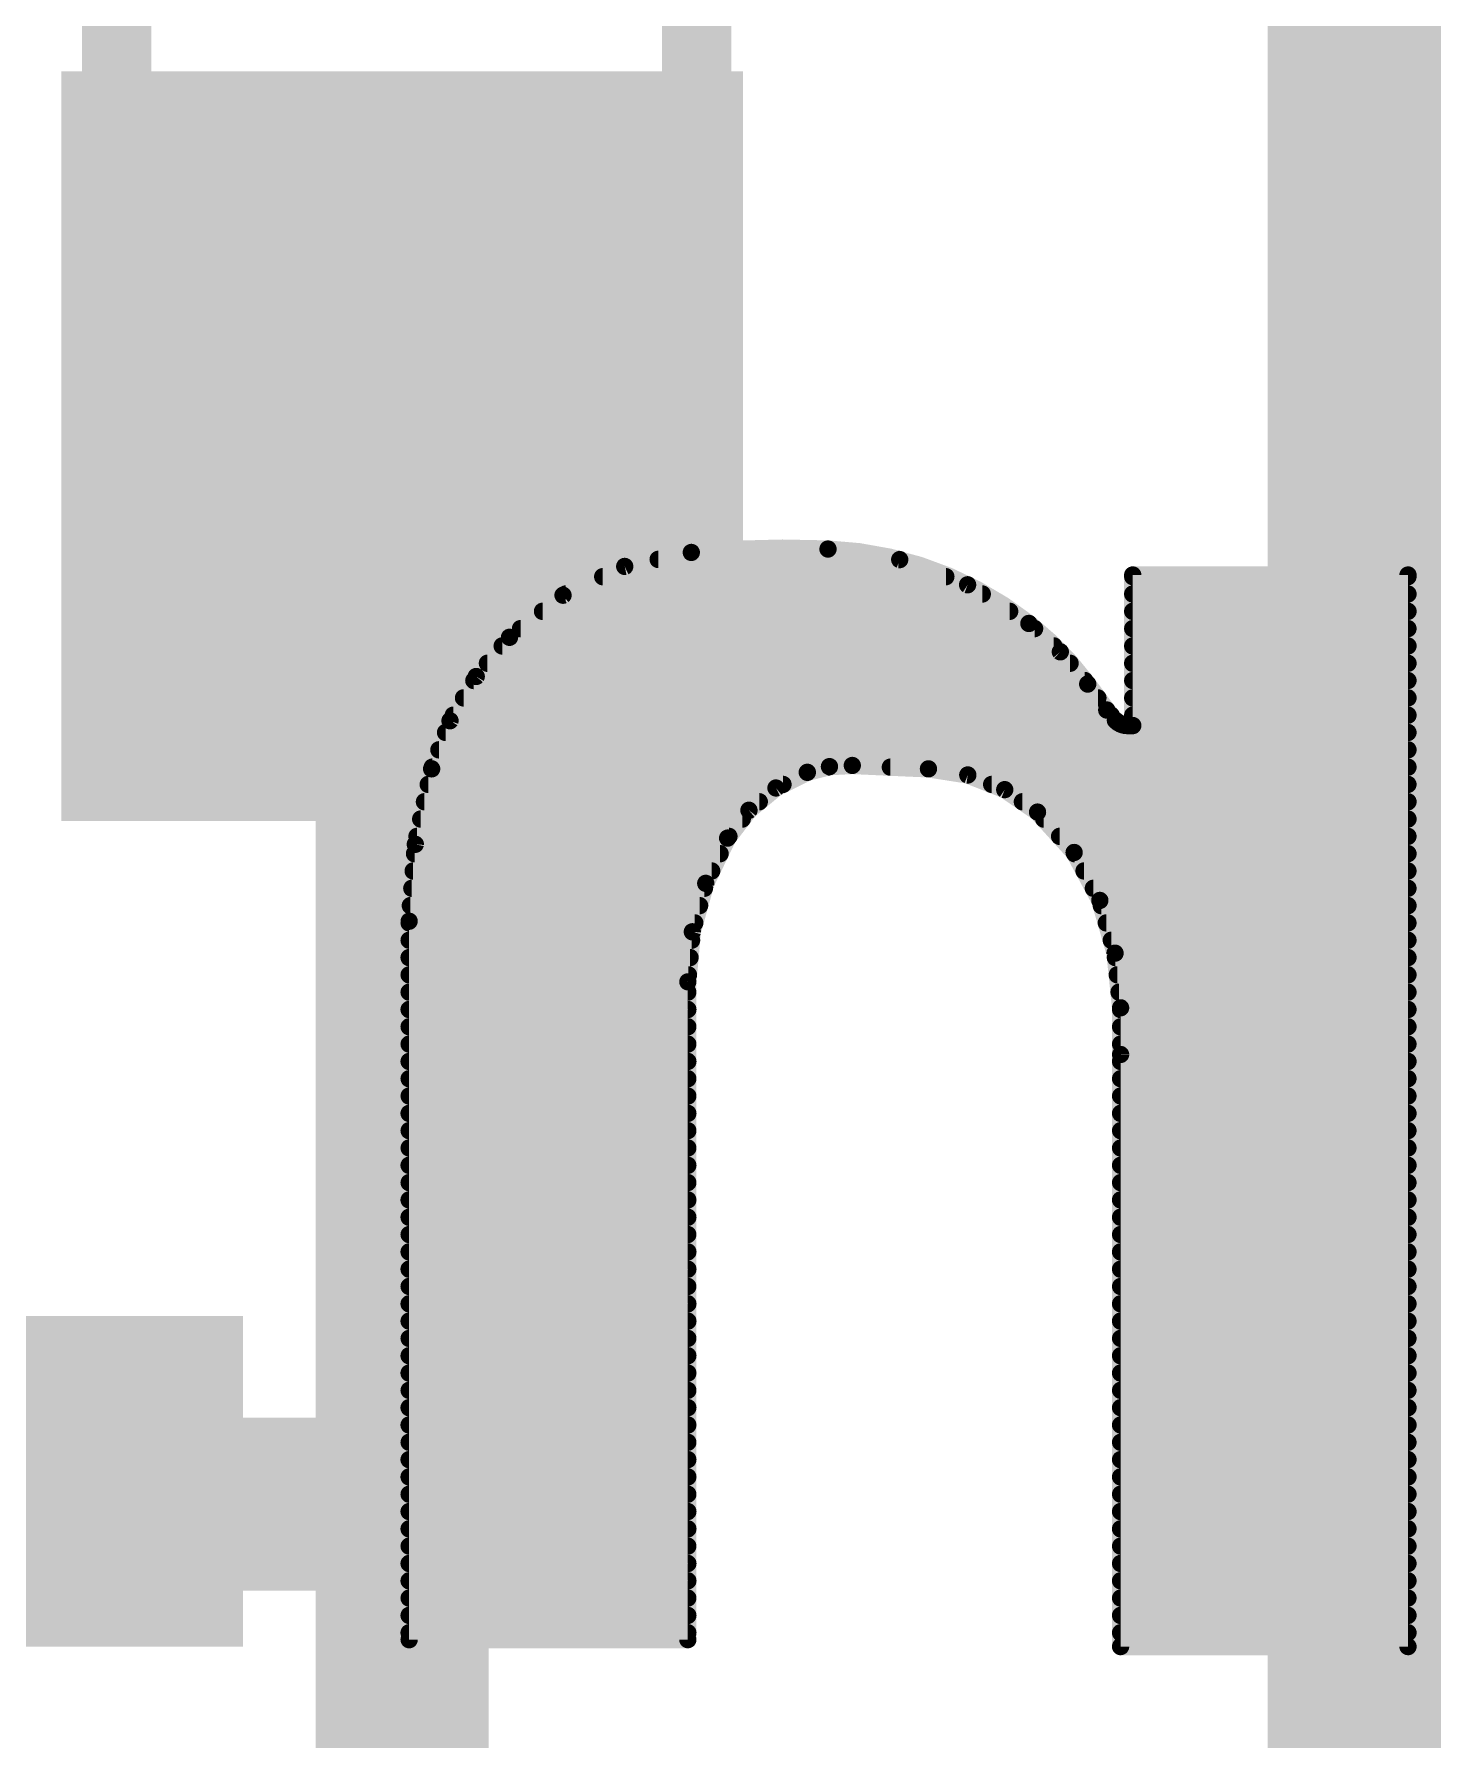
# Model space of a CAD drawing. Extents: x -57.1 to 21.7, y -10.2 to 39.5.
# Drawn here: x 7.588 to 9.652, y 17.064 to 19.567 of the extents above; entities that cross this region are included whole.
import ezdxf

# ---------------------------------------------------------------- set-up
doc = ezdxf.new("R2010")
doc.units = 0
for name, color, linetype in [('1', 12, 'CONTINUOUS'), ('16', 132, 'CONTINUOUS'), ('22', 53, 'CONTINUOUS'), ('51', 53, 'CONTINUOUS')]:
    doc.layers.add(name, color=color, linetype=linetype)

# ---------------------------------------------------------------- blocks, each defined once
blk = doc.blocks.new('RECT')
blk.add_solid([(-0.5, -0.5), (0.5, -0.5), (-0.5, 0.5), (0.5, 0.5)])

msp = doc.modelspace()

# ---------------------------------------------------------------- linework, layer by layer
at = {"layer": '1', "const_width": 0.254}
for points in [[(8.128, 18.962), (8.128, 17.399)], [(6.88, 17.41), (8.117, 17.41)], [(8.117, 17.41), (8.128, 17.399)], [(8.128, 17.399), (8.128, 16.51)]]:
    msp.add_lwpolyline(points, dxfattribs=at)
at = {"layer": '1', "const_width": 0.127}
for points in [[(8.1915, 18.962, 1), (8.0645, 18.962)], [(8.1619, 17.4549, 1), (8.0721, 17.3651)], [(8.1915, 17.399, 1), (8.0645, 17.399)], [(8.117, 17.3465, 1), (8.117, 17.4735)], [(8.0831, 17.3541, 1), (8.1729, 17.4439)], [(8.0645, 17.399, 1), (8.1915, 17.399)]]:
    msp.add_lwpolyline(points, format="xyb", dxfattribs=at)
at = {"layer": '16', "const_width": 0.254}
msp.add_lwpolyline([(9.525, 24.384), (9.525, 12.7)], dxfattribs=at)
at = {"layer": '22'}
for points, const_width in [([(8.7528, 18.8112, 0.0335), (8.5522, 18.8062)], 0.0254), ([(8.7537, 18.8175, 1), (8.7519, 18.8049)], 0.0127), ([(9.0475, 18.702, 0.1577), (8.7528, 18.8112)], 0.0254), ([(8.7531, 18.8175, 1), (8.7525, 18.8049)], 0.0127), ([(8.753, 18.8049, 1), (8.7526, 18.8175)], 0.0127), ([(8.7525, 18.8049, 1), (8.7531, 18.8175)], 0.0127), ([(8.5522, 18.8062, 0.1741), (8.2855, 18.6817)], 0.0254), ([(8.4532, 18.7919, 1), (8.4558, 18.7795)], 0.0127), ([(8.4572, 18.7799, 1), (8.4518, 18.7914)], 0.0127), ([(8.5036, 18.8024, 1), (8.5036, 18.7896)], 0.0127), ([(8.552, 18.8125, 1), (8.5524, 18.7999)], 0.0127), ([(8.5516, 18.8125, 1), (8.5528, 18.7999)], 0.0127), ([(8.5535, 18.8, 1), (8.5509, 18.8124)], 0.0127), ([(8.5528, 18.7999, 1), (8.5516, 18.8125)], 0.0127), ([(8.8602, 18.8017, 1), (8.8558, 18.7898)], 0.0127), ([(8.856, 18.7896, 1), (8.856, 18.8024)], 0.0127), ([(8.857, 18.7894, 1), (8.8589, 18.802)], 0.0127), ([(8.4222, 18.777, 1), (8.4222, 18.7643)], 0.0127), ([(8.9257, 18.7643, 1), (8.9257, 18.777)], 0.0127), ([(8.961, 18.7641, 1), (8.9542, 18.7534)], 0.0127), ([(8.9554, 18.7528, 1), (8.9598, 18.7647)], 0.0127), ([(9.1999, 18.7795, 1), (9.1999, 18.7667)], 0.0127), ([(9.1999, 18.7795, 1), (9.1999, 18.7667)], 0.0127), ([(9.1999, 18.777, 1), (9.1999, 18.7643)], 0.0127), ([(9.2063, 18.7731, 1), (9.1936, 18.7731)], 0.0127), ([(9.2063, 18.7731, 1), (9.1936, 18.7731)], 0.0127), ([(9.61, 18.7731, 1), (9.5974, 18.7731)], 0.0127), ([(9.61, 18.7731, 1), (9.5974, 18.7731)], 0.0127), ([(9.6037, 18.7667, 1), (9.6037, 18.7795)], 0.0127), ([(9.6037, 18.7667, 1), (9.6037, 18.7795)], 0.0127), ([(9.6037, 18.7643, 1), (9.6037, 18.777)], 0.0127), ([(8.3613, 18.7492, 1), (8.3667, 18.7377)], 0.0127), ([(8.3679, 18.7384, 1), (8.3601, 18.7484)], 0.0127), ([(8.3678, 18.7516, 1), (8.3678, 18.7388)], 0.0127), ([(8.9791, 18.7388, 1), (8.9791, 18.7516)], 0.0127), ([(9.1999, 18.7516, 1), (9.1999, 18.7388)], 0.0127), ([(9.6037, 18.7388, 1), (9.6037, 18.7516)], 0.0127), ([(8.3339, 18.7262, 1), (8.3339, 18.7134)], 0.0127), ([(9.0193, 18.7134, 1), (9.0193, 18.7262)], 0.0127), ([(9.1999, 18.7262, 1), (9.1999, 18.7134)], 0.0127), ([(9.6037, 18.7134, 1), (9.6037, 18.7262)], 0.0127), ([(8.3016, 18.7008, 1), (8.3016, 18.6881)], 0.0127), ([(9.0518, 18.7067, 1), (9.0432, 18.6973)], 0.0127), ([(9.1338, 18.6131, 0.0664), (9.0475, 18.702)], 0.0254), ([(9.0514, 18.707, 1), (9.0436, 18.697)], 0.0127), ([(9.0436, 18.697, 1), (9.0514, 18.707)], 0.0127), ([(9.0441, 18.6966, 1), (9.0509, 18.7074)], 0.0127), ([(9.0559, 18.6881, 1), (9.0559, 18.7008)], 0.0127), ([(9.1999, 18.7008, 1), (9.1999, 18.6881)], 0.0127), ([(9.6037, 18.6881, 1), (9.6037, 18.7008)], 0.0127), ([(8.2855, 18.6817, 0.1281), (8.1712, 18.4887)], 0.0254), ([(8.2747, 18.6754, 1), (8.2747, 18.6626)], 0.0127), ([(8.2816, 18.6867, 1), (8.2894, 18.6767)], 0.0127), ([(8.281, 18.6862, 1), (8.29, 18.6772)], 0.0127), ([(8.2903, 18.6776, 1), (8.2807, 18.6858)], 0.0127), ([(8.29, 18.6772, 1), (8.281, 18.6862)], 0.0127), ([(9.0841, 18.6626, 1), (9.0841, 18.6754)], 0.0127), ([(9.0984, 18.6645, 1), (9.0888, 18.6563)], 0.0127), ([(9.0893, 18.6557, 1), (9.0979, 18.6651)], 0.0127), ([(9.1999, 18.6754, 1), (9.1999, 18.6626)], 0.0127), ([(9.6037, 18.6626, 1), (9.6037, 18.6754)], 0.0127), ([(8.2531, 18.65, 1), (8.2531, 18.6372)], 0.0127), ([(9.1079, 18.6372, 1), (9.1079, 18.65)], 0.0127), ([(9.1999, 18.65, 1), (9.1999, 18.6372)], 0.0127), ([(9.6037, 18.6372, 1), (9.6037, 18.65)], 0.0127), ([(8.2331, 18.6246, 1), (8.2331, 18.6119)], 0.0127), ([(8.2318, 18.6283, 1), (8.2414, 18.6201)], 0.0127), ([(8.2421, 18.6209, 1), (8.2311, 18.6274)], 0.0127), ([(9.1389, 18.6169, 1), (9.1287, 18.6093)], 0.0127), ([(9.1618, 18.575, 0.0022), (9.1338, 18.6131)], 0.0254), ([(9.1389, 18.6169, 1), (9.1287, 18.6093)], 0.0127), ([(9.1287, 18.6093, 1), (9.1389, 18.6169)], 0.0127), ([(9.129, 18.609, 1), (9.1386, 18.6172)], 0.0127), ([(9.1295, 18.6119, 1), (9.1295, 18.6246)], 0.0127), ([(9.1999, 18.6246, 1), (9.1999, 18.6119)], 0.0127), ([(9.6037, 18.6119, 1), (9.6037, 18.6246)], 0.0127), ([(8.218, 18.5992, 1), (8.218, 18.5864)], 0.0127), ([(9.1487, 18.5864, 1), (9.1487, 18.5992)], 0.0127), ([(9.1999, 18.5992, 1), (9.1999, 18.5864)], 0.0127), ([(9.6037, 18.5864, 1), (9.6037, 18.5992)], 0.0127), ([(8.2041, 18.557, 1), (8.1922, 18.5615)], 0.0127), ([(8.203, 18.5738, 1), (8.203, 18.561)], 0.0127), ([(9.1667, 18.5791, 1), (9.1569, 18.5709)], 0.0127), ([(9.1618, 18.575, 0.0333), (9.1745, 18.5598)], 0.0254), ([(9.1669, 18.5787, 1), (9.1567, 18.5713)], 0.0127), ([(9.1567, 18.5712, 1), (9.1669, 18.5788)], 0.0127), ([(9.1567, 18.5713, 1), (9.1669, 18.5787)], 0.0127), ([(9.1781, 18.565, 1), (9.1709, 18.5546)], 0.0127), ([(9.1745, 18.5598, 0.205), (9.1923, 18.5522)], 0.0254), ([(9.1791, 18.5642, 1), (9.1699, 18.5554)], 0.0127), ([(9.1682, 18.561, 1), (9.1682, 18.5738)], 0.0127), ([(9.1696, 18.5557, 1), (9.1794, 18.5639)], 0.0127), ([(9.1699, 18.5554, 1), (9.1791, 18.5642)], 0.0127), ([(9.1999, 18.5738, 1), (9.1999, 18.561)], 0.0127), ([(9.6037, 18.561, 1), (9.6037, 18.5738)], 0.0127), ([(8.1916, 18.5484, 1), (8.1916, 18.5357)], 0.0127), ([(8.1927, 18.5625, 1), (8.2036, 18.556)], 0.0127), ([(9.1839, 18.5604, 1), (9.1814, 18.548)], 0.0127), ([(9.179, 18.549, 1), (9.1862, 18.5594)], 0.0127), ([(9.1923, 18.5586, 1), (9.1923, 18.5458)], 0.0127), ([(9.1923, 18.5586, 1), (9.1923, 18.5458)], 0.0127), ([(9.191, 18.546, 1), (9.1936, 18.5584)], 0.0127), ([(9.1923, 18.5459, 1), (9.1923, 18.5585)], 0.0127), ([(9.1936, 18.5522, 1), (9.2063, 18.5522)], 0.0127), ([(9.1936, 18.5522, 1), (9.2063, 18.5522)], 0.0127), ([(9.1999, 18.5458, 1), (9.1999, 18.5586)], 0.0127), ([(9.1999, 18.5458, 1), (9.1999, 18.5586)], 0.0127), ([(9.6037, 18.5357, 1), (9.6037, 18.5484)], 0.0127), ([(8.1819, 18.523, 1), (8.1819, 18.5102)], 0.0127), ([(9.6037, 18.5102, 1), (9.6037, 18.523)], 0.0127), ([(8.1712, 18.4887, 0.0668), (8.1382, 18.2651)], 0.0254), ([(8.1653, 18.491, 1), (8.1771, 18.4864)], 0.0127), ([(8.1651, 18.4905, 1), (8.1773, 18.4869)], 0.0127), ([(8.1774, 18.4874, 1), (8.165, 18.49)], 0.0127), ([(8.1773, 18.4869, 1), (8.1651, 18.4905)], 0.0127), ([(8.1722, 18.4976, 1), (8.1722, 18.4848)], 0.0127), ([(8.7224, 18.4836, 0.1719), (8.6055, 18.3871)], 0.0254), ([(8.7208, 18.4898, 1), (8.724, 18.4774)], 0.0127), ([(8.7884, 18.4937, 0.0992), (8.7224, 18.4836)], 0.0254), ([(8.7202, 18.4896, 1), (8.7246, 18.4776)], 0.0127), ([(8.7252, 18.4779, 1), (8.7196, 18.4893)], 0.0127), ([(8.7246, 18.4776, 1), (8.7202, 18.4896)], 0.0127), ([(8.7546, 18.4983, 1), (8.7552, 18.4856)], 0.0127), ([(8.7521, 18.4848, 1), (8.7521, 18.4976)], 0.0127), ([(8.7565, 18.4858, 1), (8.7533, 18.4981)], 0.0127), ([(8.7887, 18.5, 1), (8.7881, 18.4874)], 0.0127), ([(8.7884, 18.4937, 0.0006), (8.9002, 18.4887)], 0.0254), ([(8.7887, 18.5, 1), (8.7881, 18.4874)], 0.0127), ([(8.7887, 18.4874, 1), (8.7881, 18.5)], 0.0127), ([(8.7881, 18.4874, 1), (8.7887, 18.5)], 0.0127), ([(8.8443, 18.4976, 1), (8.8443, 18.4848)], 0.0127), ([(8.9012, 18.495, 1), (8.8992, 18.4824)], 0.0127), ([(9.0602, 18.4252, 0.1688), (8.9002, 18.4887)], 0.0254), ([(8.9005, 18.495, 1), (8.8999, 18.4824)], 0.0127), ([(8.8999, 18.4824, 1), (8.9005, 18.495)], 0.0127), ([(8.8999, 18.4824, 1), (8.9005, 18.495)], 0.0127), ([(9.6037, 18.4848, 1), (9.6037, 18.4976)], 0.0127), ([(8.1662, 18.4722, 1), (8.1662, 18.4595)], 0.0127), ([(8.6736, 18.4663, 1), (8.6792, 18.455)], 0.0127), ([(8.6804, 18.4557, 1), (8.6724, 18.4655)], 0.0127), ([(8.6867, 18.4595, 1), (8.6867, 18.4722)], 0.0127), ([(8.9602, 18.4856, 1), (8.9555, 18.4738)], 0.0127), ([(8.9569, 18.4734, 1), (8.9588, 18.486)], 0.0127), ([(8.9929, 18.4722, 1), (8.9929, 18.4595)], 0.0127), ([(9.0157, 18.4634, 1), (9.0085, 18.4529)], 0.0127), ([(9.0097, 18.4523, 1), (9.0144, 18.4641)], 0.0127), ([(9.6037, 18.4595, 1), (9.6037, 18.4722)], 0.0127), ([(8.1607, 18.4468, 1), (8.1607, 18.434)], 0.0127), ([(8.6519, 18.434, 1), (8.6519, 18.4468)], 0.0127), ([(9.038, 18.4468, 1), (9.038, 18.434)], 0.0127), ([(9.6037, 18.434, 1), (9.6037, 18.4468)], 0.0127), ([(8.1552, 18.4214, 1), (8.1552, 18.4086)], 0.0127), ([(8.6269, 18.4086, 1), (8.6269, 18.4214)], 0.0127), ([(8.6327, 18.4328, 1), (8.6408, 18.423)], 0.0127), ([(8.6418, 18.424, 1), (8.6317, 18.4318)], 0.0127), ([(9.0649, 18.4295, 1), (9.0555, 18.4209)], 0.0127), ([(9.1516, 18.2956, 0.1229), (9.0602, 18.4252)], 0.0254), ([(9.0643, 18.43, 1), (9.0561, 18.4204)], 0.0127), ([(9.0561, 18.4204, 1), (9.0643, 18.43)], 0.0127), ([(9.0566, 18.42, 1), (9.0638, 18.4304)], 0.0127), ([(9.0694, 18.4214, 1), (9.0694, 18.4086)], 0.0127), ([(9.6037, 18.4086, 1), (9.6037, 18.4214)], 0.0127), ([(8.1497, 18.396, 1), (8.1497, 18.3833)], 0.0127), ([(8.6055, 18.3871, 0.136), (8.5471, 18.1762)], 0.0254), ([(8.6005, 18.391, 1), (8.6105, 18.3832)], 0.0127), ([(8.6001, 18.3904, 1), (8.6109, 18.3838)], 0.0127), ([(8.6112, 18.3843, 1), (8.5998, 18.3899)], 0.0127), ([(8.6109, 18.3838, 1), (8.6001, 18.3904)], 0.0127), ([(8.6074, 18.3833, 1), (8.6074, 18.396)], 0.0127), ([(9.0925, 18.396, 1), (9.0925, 18.3833)], 0.0127), ([(9.6037, 18.3833, 1), (9.6037, 18.396)], 0.0127), ([(8.1461, 18.3706, 1), (8.1461, 18.3578)], 0.0127), ([(8.141, 18.3793, 1), (8.1534, 18.3767)], 0.0127), ([(8.1536, 18.3775, 1), (8.1409, 18.3785)], 0.0127), ([(8.5944, 18.3578, 1), (8.5944, 18.3706)], 0.0127), ([(9.1195, 18.369, 1), (9.1083, 18.363)], 0.0127), ([(9.1148, 18.3706, 1), (9.1148, 18.3578)], 0.0127), ([(9.1092, 18.3618, 1), (9.1186, 18.3703)], 0.0127), ([(9.6037, 18.3578, 1), (9.6037, 18.3706)], 0.0127), ([(8.1441, 18.3452, 1), (8.1441, 18.3325)], 0.0127), ([(8.5821, 18.3325, 1), (8.5821, 18.3452)], 0.0127), ([(9.1284, 18.3452, 1), (9.1284, 18.3325)], 0.0127), ([(9.6037, 18.3325, 1), (9.6037, 18.3452)], 0.0127), ([(8.1421, 18.3198, 1), (8.1421, 18.3071)], 0.0127), ([(8.5677, 18.3235, 1), (8.5791, 18.3179)], 0.0127), ([(8.5795, 18.319, 1), (8.5673, 18.3224)], 0.0127), ([(8.5714, 18.3071, 1), (8.5714, 18.3198)], 0.0127), ([(9.1421, 18.3198, 1), (9.1421, 18.3071)], 0.0127), ([(9.6037, 18.3071, 1), (9.6037, 18.3198)], 0.0127), ([(8.14, 18.2944, 1), (8.14, 18.2816)], 0.0127), ([(8.5643, 18.2816, 1), (8.5643, 18.2944)], 0.0127), ([(9.1577, 18.2974, 1), (9.1455, 18.2938)], 0.0127), ([(9.1821, 18.1381, 0.0895), (9.1516, 18.2956)], 0.0254), ([(9.1575, 18.2979, 1), (9.1457, 18.2933)], 0.0127), ([(9.1457, 18.2933, 1), (9.1575, 18.2979)], 0.0127), ([(9.146, 18.2926, 1), (9.1572, 18.2986)], 0.0127), ([(9.1538, 18.2944, 1), (9.1538, 18.2816)], 0.0127), ([(9.6037, 18.2816, 1), (9.6037, 18.2944)], 0.0127), ([(8.1446, 18.2651, 1), (8.1319, 18.2651)], 0.0127), ([(8.1446, 18.2651, 1), (8.1319, 18.2651)], 0.0127), ([(8.1382, 18.269, 1), (8.1382, 18.2563)], 0.0127), ([(8.1319, 18.2656, 1), (8.1445, 18.2646)], 0.0127), ([(8.1319, 18.2652, 1), (8.1445, 18.265)], 0.0127), ([(8.5573, 18.2563, 1), (8.5573, 18.269)], 0.0127), ([(9.1611, 18.269, 1), (9.1611, 18.2563)], 0.0127), ([(9.6037, 18.2563, 1), (9.6037, 18.269)], 0.0127), ([(8.1382, 18.2436, 1), (8.1382, 18.2309)], 0.0127), ([(8.5476, 18.2513, 1), (8.5598, 18.2479)], 0.0127), ([(8.56, 18.2491, 1), (8.5474, 18.2502)], 0.0127), ([(8.5526, 18.2309, 1), (8.5526, 18.2436)], 0.0127), ([(9.1684, 18.2436, 1), (9.1684, 18.2309)], 0.0127), ([(9.6037, 18.2309, 1), (9.6037, 18.2436)], 0.0127), ([(8.1382, 18.2182, 1), (8.1382, 18.2054)], 0.0127), ([(8.5503, 18.2054, 1), (8.5503, 18.2182)], 0.0127), ([(9.1802, 18.2189, 1), (9.1676, 18.2176)], 0.0127), ([(9.1678, 18.2165, 1), (9.18, 18.22)], 0.0127), ([(9.1745, 18.2182, 1), (9.1745, 18.2054)], 0.0127), ([(9.6037, 18.2054, 1), (9.6037, 18.2182)], 0.0127), ([(8.1382, 18.1928, 1), (8.1382, 18.1801)], 0.0127), ([(8.548, 18.1801, 1), (8.548, 18.1928)], 0.0127), ([(9.1772, 18.1928, 1), (9.1772, 18.1801)], 0.0127), ([(9.6037, 18.1801, 1), (9.6037, 18.1928)], 0.0127), ([(8.1382, 18.1674, 1), (8.1382, 18.1547)], 0.0127), ([(8.5408, 18.1768, 1), (8.5534, 18.1756)], 0.0127), ([(8.5534, 18.1762, 1), (8.5408, 18.1762)], 0.0127), ([(8.5534, 18.1762, 1), (8.5408, 18.1762)], 0.0127), ([(8.5408, 18.1762, 1), (8.5534, 18.1762)], 0.0127), ([(8.5471, 18.1547, 1), (8.5471, 18.1674)], 0.0127), ([(9.1798, 18.1674, 1), (9.1798, 18.1547)], 0.0127), ([(9.6037, 18.1547, 1), (9.6037, 18.1674)], 0.0127), ([(8.1382, 18.142, 1), (8.1382, 18.1292)], 0.0127), ([(8.5471, 18.1292, 1), (8.5471, 18.142)], 0.0127), ([(9.1821, 18.0696, 0.0064), (9.1821, 18.1381)], 0.0254), ([(9.1884, 18.1382, 1), (9.1758, 18.138)], 0.0127), ([(9.1821, 18.142, 1), (9.1821, 18.1292)], 0.0127), ([(9.1884, 18.1381, 1), (9.1758, 18.1381)], 0.0127), ([(9.1758, 18.1375, 1), (9.1884, 18.1387)], 0.0127), ([(9.6037, 18.1292, 1), (9.6037, 18.142)], 0.0127), ([(8.1382, 18.1166, 1), (8.1382, 18.1039)], 0.0127), ([(8.5471, 18.1039, 1), (8.5471, 18.1166)], 0.0127), ([(9.1821, 18.1166, 1), (9.1821, 18.1039)], 0.0127), ([(9.1758, 18.138, 1), (9.1884, 18.1382)], 0.0127), ([(9.6037, 18.1039, 1), (9.6037, 18.1166)], 0.0127), ([(8.1382, 18.0912, 1), (8.1382, 18.0785)], 0.0127), ([(8.5471, 18.0785, 1), (8.5471, 18.0912)], 0.0127), ([(9.1821, 18.0912, 1), (9.1821, 18.0785)], 0.0127), ([(9.6037, 18.0785, 1), (9.6037, 18.0912)], 0.0127), ([(8.1382, 18.0658, 1), (8.1382, 18.053)], 0.0127), ([(8.5471, 18.053, 1), (8.5471, 18.0658)], 0.0127), ([(9.1758, 18.0697, 1), (9.1884, 18.0695)], 0.0127), ([(9.1821, 18.0658, 1), (9.1821, 18.053)], 0.0127), ([(9.1884, 18.0696, 1), (9.1758, 18.0696)], 0.0127), ([(9.6037, 18.053, 1), (9.6037, 18.0658)], 0.0127), ([(8.1382, 18.0404, 1), (8.1382, 18.0277)], 0.0127), ([(8.5471, 18.0277, 1), (8.5471, 18.0404)], 0.0127), ([(9.1821, 18.0404, 1), (9.1821, 18.0277)], 0.0127), ([(9.6037, 18.0277, 1), (9.6037, 18.0404)], 0.0127), ([(8.1382, 18.015, 1), (8.1382, 18.0023)], 0.0127), ([(8.5471, 18.0023, 1), (8.5471, 18.015)], 0.0127), ([(9.1821, 18.015, 1), (9.1821, 18.0023)], 0.0127), ([(9.6037, 18.0023, 1), (9.6037, 18.015)], 0.0127), ([(8.1382, 17.9896, 1), (8.1382, 17.9768)], 0.0127), ([(8.5471, 17.9768, 1), (8.5471, 17.9896)], 0.0127), ([(9.1821, 17.9896, 1), (9.1821, 17.9768)], 0.0127), ([(9.6037, 17.9768, 1), (9.6037, 17.9896)], 0.0127), ([(8.1382, 17.9642, 1), (8.1382, 17.9515)], 0.0127), ([(8.5471, 17.9515, 1), (8.5471, 17.9642)], 0.0127), ([(9.1821, 17.9642, 1), (9.1821, 17.9515)], 0.0127), ([(9.6037, 17.9515, 1), (9.6037, 17.9642)], 0.0127), ([(8.1382, 17.9388, 1), (8.1382, 17.9261)], 0.0127), ([(8.5471, 17.9261, 1), (8.5471, 17.9388)], 0.0127), ([(9.1821, 17.9388, 1), (9.1821, 17.9261)], 0.0127), ([(9.6037, 17.9261, 1), (9.6037, 17.9388)], 0.0127), ([(8.1382, 17.9134, 1), (8.1382, 17.9006)], 0.0127), ([(8.5471, 17.9006, 1), (8.5471, 17.9134)], 0.0127), ([(9.1821, 17.9134, 1), (9.1821, 17.9006)], 0.0127), ([(9.6037, 17.9006, 1), (9.6037, 17.9134)], 0.0127), ([(8.1382, 17.888, 1), (8.1382, 17.8753)], 0.0127), ([(8.5471, 17.8753, 1), (8.5471, 17.888)], 0.0127), ([(9.1821, 17.888, 1), (9.1821, 17.8753)], 0.0127), ([(9.6037, 17.8753, 1), (9.6037, 17.888)], 0.0127), ([(8.1382, 17.8626, 1), (8.1382, 17.8498)], 0.0127), ([(8.5471, 17.8498, 1), (8.5471, 17.8626)], 0.0127), ([(9.1821, 17.8626, 1), (9.1821, 17.8498)], 0.0127), ([(9.6037, 17.8498, 1), (9.6037, 17.8626)], 0.0127), ([(8.1382, 17.8372, 1), (8.1382, 17.8244)], 0.0127), ([(8.5471, 17.8244, 1), (8.5471, 17.8372)], 0.0127), ([(9.1821, 17.8372, 1), (9.1821, 17.8244)], 0.0127), ([(9.6037, 17.8244, 1), (9.6037, 17.8372)], 0.0127), ([(8.1382, 17.8118, 1), (8.1382, 17.7991)], 0.0127), ([(8.5471, 17.7991, 1), (8.5471, 17.8118)], 0.0127), ([(9.1821, 17.8118, 1), (9.1821, 17.7991)], 0.0127), ([(9.6037, 17.7991, 1), (9.6037, 17.8118)], 0.0127), ([(8.1382, 17.7864, 1), (8.1382, 17.7736)], 0.0127), ([(8.5471, 17.7736, 1), (8.5471, 17.7864)], 0.0127), ([(9.1821, 17.7864, 1), (9.1821, 17.7736)], 0.0127), ([(9.6037, 17.7736, 1), (9.6037, 17.7864)], 0.0127), ([(8.1382, 17.761, 1), (8.1382, 17.7482)], 0.0127), ([(8.5471, 17.7482, 1), (8.5471, 17.761)], 0.0127), ([(9.1821, 17.761, 1), (9.1821, 17.7482)], 0.0127), ([(9.6037, 17.7482, 1), (9.6037, 17.761)], 0.0127), ([(8.1382, 17.7356, 1), (8.1382, 17.7229)], 0.0127), ([(8.5471, 17.7229, 1), (8.5471, 17.7356)], 0.0127), ([(9.1821, 17.7356, 1), (9.1821, 17.7229)], 0.0127), ([(9.6037, 17.7229, 1), (9.6037, 17.7356)], 0.0127), ([(8.1382, 17.7102, 1), (8.1382, 17.6974)], 0.0127), ([(8.5471, 17.6974, 1), (8.5471, 17.7102)], 0.0127), ([(9.1821, 17.7102, 1), (9.1821, 17.6974)], 0.0127), ([(9.6037, 17.6974, 1), (9.6037, 17.7102)], 0.0127), ([(8.1382, 17.6848, 1), (8.1382, 17.672)], 0.0127), ([(8.5471, 17.672, 1), (8.5471, 17.6848)], 0.0127), ([(9.1821, 17.6848, 1), (9.1821, 17.672)], 0.0127), ([(9.6037, 17.672, 1), (9.6037, 17.6848)], 0.0127), ([(8.1382, 17.6594, 1), (8.1382, 17.6467)], 0.0127), ([(8.5471, 17.6467, 1), (8.5471, 17.6594)], 0.0127), ([(9.1821, 17.6594, 1), (9.1821, 17.6467)], 0.0127), ([(9.6037, 17.6467, 1), (9.6037, 17.6594)], 0.0127), ([(8.1382, 17.634, 1), (8.1382, 17.6212)], 0.0127), ([(8.5471, 17.6212, 1), (8.5471, 17.634)], 0.0127), ([(9.1821, 17.634, 1), (9.1821, 17.6212)], 0.0127), ([(9.6037, 17.6212, 1), (9.6037, 17.634)], 0.0127), ([(8.1382, 17.6086, 1), (8.1382, 17.5958)], 0.0127), ([(8.5471, 17.5958, 1), (8.5471, 17.6086)], 0.0127), ([(9.1821, 17.6086, 1), (9.1821, 17.5958)], 0.0127), ([(9.6037, 17.5958, 1), (9.6037, 17.6086)], 0.0127), ([(8.1382, 17.5832, 1), (8.1382, 17.5705)], 0.0127), ([(8.5471, 17.5705, 1), (8.5471, 17.5832)], 0.0127), ([(9.1821, 17.5832, 1), (9.1821, 17.5705)], 0.0127), ([(9.6037, 17.5705, 1), (9.6037, 17.5832)], 0.0127), ([(8.1382, 17.5578, 1), (8.1382, 17.545)], 0.0127), ([(8.5471, 17.545, 1), (8.5471, 17.5578)], 0.0127), ([(9.1821, 17.5578, 1), (9.1821, 17.545)], 0.0127), ([(9.6037, 17.545, 1), (9.6037, 17.5578)], 0.0127), ([(8.1382, 17.5324, 1), (8.1382, 17.5196)], 0.0127), ([(8.5471, 17.5196, 1), (8.5471, 17.5324)], 0.0127), ([(9.1821, 17.5324, 1), (9.1821, 17.5196)], 0.0127), ([(9.6037, 17.5196, 1), (9.6037, 17.5324)], 0.0127), ([(8.1382, 17.507, 1), (8.1382, 17.4943)], 0.0127), ([(8.5471, 17.4943, 1), (8.5471, 17.507)], 0.0127), ([(9.1821, 17.507, 1), (9.1821, 17.4943)], 0.0127), ([(9.6037, 17.4943, 1), (9.6037, 17.507)], 0.0127), ([(8.1382, 17.4816, 1), (8.1382, 17.4688)], 0.0127), ([(8.5471, 17.4688, 1), (8.5471, 17.4816)], 0.0127), ([(9.1821, 17.4816, 1), (9.1821, 17.4688)], 0.0127), ([(9.6037, 17.4688, 1), (9.6037, 17.4816)], 0.0127), ([(8.1382, 17.4562, 1), (8.1382, 17.4434)], 0.0127), ([(8.5471, 17.4434, 1), (8.5471, 17.4562)], 0.0127), ([(9.1821, 17.4562, 1), (9.1821, 17.4434)], 0.0127), ([(9.6037, 17.4434, 1), (9.6037, 17.4562)], 0.0127), ([(8.1382, 17.4308, 1), (8.1382, 17.4181)], 0.0127), ([(8.5471, 17.4181, 1), (8.5471, 17.4308)], 0.0127), ([(9.1821, 17.4308, 1), (9.1821, 17.4181)], 0.0127), ([(9.6037, 17.4181, 1), (9.6037, 17.4308)], 0.0127), ([(8.1382, 17.4054, 1), (8.1382, 17.3926)], 0.0127), ([(8.5471, 17.3926, 1), (8.5471, 17.4054)], 0.0127), ([(9.1821, 17.4054, 1), (9.1821, 17.3926)], 0.0127), ([(9.6037, 17.3926, 1), (9.6037, 17.4054)], 0.0127), ([(8.1382, 17.38, 1), (8.1382, 17.3672)], 0.0127), ([(8.5471, 17.3672, 1), (8.5471, 17.38)], 0.0127), ([(9.1821, 17.38, 1), (9.1821, 17.3672)], 0.0127), ([(9.6037, 17.3672, 1), (9.6037, 17.38)], 0.0127), ([(8.1382, 17.3546, 1), (8.1382, 17.3419)], 0.0127), ([(8.5471, 17.3419, 1), (8.5471, 17.3546)], 0.0127), ([(9.1821, 17.3546, 1), (9.1821, 17.3419)], 0.0127), ([(9.6037, 17.3419, 1), (9.6037, 17.3546)], 0.0127), ([(8.1382, 17.3292, 1), (8.1382, 17.3164)], 0.0127), ([(8.5471, 17.3164, 1), (8.5471, 17.3292)], 0.0127), ([(9.1821, 17.3292, 1), (9.1821, 17.3164)], 0.0127), ([(9.6037, 17.3164, 1), (9.6037, 17.3292)], 0.0127), ([(8.1382, 17.3038, 1), (8.1382, 17.291)], 0.0127), ([(8.5471, 17.291, 1), (8.5471, 17.3038)], 0.0127), ([(9.1821, 17.3038, 1), (9.1821, 17.291)], 0.0127), ([(9.6037, 17.291, 1), (9.6037, 17.3038)], 0.0127), ([(8.1382, 17.2784, 1), (8.1382, 17.2657)], 0.0127), ([(8.5471, 17.2657, 1), (8.5471, 17.2784)], 0.0127), ([(9.1821, 17.2784, 1), (9.1821, 17.2657)], 0.0127), ([(9.6037, 17.2657, 1), (9.6037, 17.2784)], 0.0127), ([(8.1382, 17.253, 1), (8.1382, 17.2402)], 0.0127), ([(8.5471, 17.2402, 1), (8.5471, 17.253)], 0.0127), ([(9.1821, 17.253, 1), (9.1821, 17.2402)], 0.0127), ([(9.6037, 17.2402, 1), (9.6037, 17.253)], 0.0127), ([(8.1382, 17.2276, 1), (8.1382, 17.2148)], 0.0127), ([(8.1382, 17.2174, 1), (8.1382, 17.2047)], 0.0127), ([(8.1382, 17.2174, 1), (8.1382, 17.2047)], 0.0127), ([(8.5471, 17.2148, 1), (8.5471, 17.2276)], 0.0127), ([(8.5471, 17.2047, 1), (8.5471, 17.2174)], 0.0127), ([(8.5471, 17.2047, 1), (8.5471, 17.2174)], 0.0127), ([(9.1821, 17.2276, 1), (9.1821, 17.2148)], 0.0127), ([(9.6037, 17.2148, 1), (9.6037, 17.2276)], 0.0127), ([(8.1319, 17.211, 1), (8.1446, 17.211)], 0.0127), ([(8.1319, 17.211, 1), (8.1446, 17.211)], 0.0127), ([(8.5408, 17.211, 1), (8.5534, 17.211)], 0.0127), ([(8.5408, 17.211, 1), (8.5534, 17.211)], 0.0127), ([(9.1821, 17.2073, 1), (9.1821, 17.1945)], 0.0127), ([(9.1821, 17.2073, 1), (9.1821, 17.1945)], 0.0127), ([(9.1758, 17.2009, 1), (9.1884, 17.2009)], 0.0127), ([(9.1758, 17.2009, 1), (9.1884, 17.2009)], 0.0127), ([(9.5974, 17.2009, 1), (9.61, 17.2009)], 0.0127), ([(9.5974, 17.2009, 1), (9.61, 17.2009)], 0.0127), ([(9.6037, 17.1945, 1), (9.6037, 17.2073)], 0.0127), ([(9.6037, 17.1945, 1), (9.6037, 17.2073)], 0.0127)]:
    msp.add_lwpolyline(points, format="xyb", dxfattribs=dict(at, const_width=const_width))
at = {"layer": '22', "const_width": 0.0254}
for points in [[(8.7528, 18.8112), (8.5522, 18.8062)], [(8.858, 18.7957), (8.7528, 18.8112)], [(8.4545, 18.7857), (8.364, 18.7434)], [(8.5522, 18.8062), (8.4545, 18.7857)], [(8.5036, 18.796), (8.856, 18.796)], [(8.9576, 18.7588), (8.858, 18.7957)], [(8.4222, 18.7706), (8.9257, 18.7706)], [(9.0475, 18.702), (8.9576, 18.7588)], [(9.6037, 18.7731), (9.1999, 18.7731)], [(9.1999, 18.7731), (9.1999, 18.5522)], [(9.6037, 18.7731), (9.1999, 18.7731)], [(9.1999, 18.7731), (9.1999, 18.5522)], [(9.1999, 18.7706), (9.6037, 18.7706)], [(9.6037, 17.2009), (9.6037, 18.7731)], [(9.6037, 17.2009), (9.6037, 18.7731)], [(8.364, 18.7434), (8.2855, 18.6817)], [(8.3678, 18.7452), (8.9791, 18.7452)], [(9.1999, 18.7452), (9.6037, 18.7452)], [(8.3339, 18.7198), (9.0193, 18.7198)], [(9.1999, 18.7198), (9.6037, 18.7198)], [(8.3016, 18.6944), (9.0559, 18.6944)], [(9.0936, 18.6604), (9.0475, 18.702)], [(9.1999, 18.6944), (9.6037, 18.6944)], [(8.2855, 18.6817), (8.2366, 18.6242)], [(8.2747, 18.669), (9.0841, 18.669)], [(9.1338, 18.6131), (9.0936, 18.6604)], [(9.1999, 18.669), (9.6037, 18.669)], [(8.2531, 18.6436), (9.1079, 18.6436)], [(9.1999, 18.6436), (9.6037, 18.6436)], [(8.2366, 18.6242), (8.1981, 18.5592)], [(8.2331, 18.6182), (9.1295, 18.6182)], [(9.1618, 18.575), (9.1338, 18.6131)], [(9.1999, 18.6182), (9.6037, 18.6182)], [(8.218, 18.5928), (9.1487, 18.5928)], [(9.1999, 18.5928), (9.6037, 18.5928)], [(8.1981, 18.5592), (8.1712, 18.4887)], [(8.203, 18.5674), (9.1682, 18.5674)], [(9.1745, 18.5598), (9.1618, 18.575)], [(9.1826, 18.5542), (9.1745, 18.5598)], [(9.1999, 18.5674), (9.6037, 18.5674)], [(8.1916, 18.542), (9.6037, 18.542)], [(9.1923, 18.5522), (9.1826, 18.5542)], [(9.1999, 18.5522), (9.1923, 18.5522)], [(9.1999, 18.5522), (9.1923, 18.5522)], [(8.1819, 18.5166), (9.6037, 18.5166)], [(8.1712, 18.4887), (8.1472, 18.378)], [(8.1722, 18.4912), (8.7521, 18.4912)], [(8.6764, 18.4606), (8.7224, 18.4836)], [(8.7224, 18.4836), (8.7549, 18.4919)], [(8.7549, 18.4919), (8.7884, 18.4937)], [(8.7884, 18.4937), (8.9002, 18.4887)], [(8.8443, 18.4912), (9.6037, 18.4912)], [(8.9002, 18.4887), (8.9578, 18.4797)], [(8.1662, 18.4658), (8.6867, 18.4658)], [(8.6368, 18.4279), (8.6764, 18.4606)], [(8.9578, 18.4797), (9.0121, 18.4582)], [(8.9929, 18.4658), (9.6037, 18.4658)], [(9.0121, 18.4582), (9.0602, 18.4252)], [(8.1607, 18.4404), (8.6519, 18.4404)], [(9.038, 18.4404), (9.6037, 18.4404)], [(8.1552, 18.415), (8.6269, 18.415)], [(8.6055, 18.3871), (8.6368, 18.4279)], [(9.0602, 18.4252), (9.1139, 18.366)], [(9.0694, 18.415), (9.6037, 18.415)], [(8.1497, 18.3896), (8.6074, 18.3896)], [(8.5734, 18.3207), (8.6055, 18.3871)], [(9.0925, 18.3896), (9.6037, 18.3896)], [(8.1472, 18.378), (8.1382, 18.2651)], [(8.1461, 18.3642), (8.5944, 18.3642)], [(9.1139, 18.366), (9.1516, 18.2956)], [(9.1148, 18.3642), (9.6037, 18.3642)], [(8.1441, 18.3388), (8.5821, 18.3388)], [(9.1284, 18.3388), (9.6037, 18.3388)], [(8.1421, 18.3134), (8.5714, 18.3134)], [(8.5537, 18.2496), (8.5734, 18.3207)], [(9.1421, 18.3134), (9.6037, 18.3134)], [(8.14, 18.288), (8.5643, 18.288)], [(9.1516, 18.2956), (9.1739, 18.2182)], [(9.1538, 18.288), (9.6037, 18.288)], [(8.1382, 18.2651), (8.1382, 17.211)], [(8.1382, 18.2651), (8.1382, 17.211)], [(8.1382, 18.2626), (8.5573, 18.2626)], [(9.1611, 18.2626), (9.6037, 18.2626)], [(8.1382, 18.2372), (8.5526, 18.2372)], [(8.5471, 18.1762), (8.5537, 18.2496)], [(9.1684, 18.2372), (9.6037, 18.2372)], [(8.1382, 18.2118), (8.5503, 18.2118)], [(9.1739, 18.2182), (9.1821, 18.1381)], [(9.1745, 18.2118), (9.6037, 18.2118)], [(8.1382, 18.1864), (8.548, 18.1864)], [(9.1772, 18.1864), (9.6037, 18.1864)], [(8.1382, 18.161), (8.5471, 18.161)], [(8.5471, 17.211), (8.5471, 18.1762)], [(8.5471, 17.211), (8.5471, 18.1762)], [(9.1798, 18.161), (9.6037, 18.161)], [(8.1382, 18.1356), (8.5471, 18.1356)], [(9.1821, 18.1381), (9.1821, 17.2009)], [(9.1821, 18.1356), (9.6037, 18.1356)], [(8.1382, 18.1102), (8.5471, 18.1102)], [(9.1821, 18.1102), (9.6037, 18.1102)], [(8.1382, 18.0848), (8.5471, 18.0848)], [(9.1821, 18.0848), (9.6037, 18.0848)], [(8.1382, 18.0594), (8.5471, 18.0594)], [(9.1821, 18.0696), (9.1821, 17.2009)], [(9.1821, 18.0594), (9.6037, 18.0594)], [(8.1382, 18.034), (8.5471, 18.034)], [(9.1821, 18.034), (9.6037, 18.034)], [(8.1382, 18.0086), (8.5471, 18.0086)], [(9.1821, 18.0086), (9.6037, 18.0086)], [(8.1382, 17.9832), (8.5471, 17.9832)], [(9.1821, 17.9832), (9.6037, 17.9832)], [(8.1382, 17.9578), (8.5471, 17.9578)], [(9.1821, 17.9578), (9.6037, 17.9578)], [(8.1382, 17.9324), (8.5471, 17.9324)], [(9.1821, 17.9324), (9.6037, 17.9324)], [(8.1382, 17.907), (8.5471, 17.907)], [(9.1821, 17.907), (9.6037, 17.907)], [(8.1382, 17.8816), (8.5471, 17.8816)], [(9.1821, 17.8816), (9.6037, 17.8816)], [(8.1382, 17.8562), (8.5471, 17.8562)], [(9.1821, 17.8562), (9.6037, 17.8562)], [(8.1382, 17.8308), (8.5471, 17.8308)], [(9.1821, 17.8308), (9.6037, 17.8308)], [(8.1382, 17.8054), (8.5471, 17.8054)], [(9.1821, 17.8054), (9.6037, 17.8054)], [(8.1382, 17.78), (8.5471, 17.78)], [(9.1821, 17.78), (9.6037, 17.78)], [(8.1382, 17.7546), (8.5471, 17.7546)], [(9.1821, 17.7546), (9.6037, 17.7546)], [(8.1382, 17.7292), (8.5471, 17.7292)], [(9.1821, 17.7292), (9.6037, 17.7292)], [(8.1382, 17.7038), (8.5471, 17.7038)], [(9.1821, 17.7038), (9.6037, 17.7038)], [(8.1382, 17.6784), (8.5471, 17.6784)], [(9.1821, 17.6784), (9.6037, 17.6784)], [(8.1382, 17.653), (8.5471, 17.653)], [(9.1821, 17.653), (9.6037, 17.653)], [(8.1382, 17.6276), (8.5471, 17.6276)], [(9.1821, 17.6276), (9.6037, 17.6276)], [(8.1382, 17.6022), (8.5471, 17.6022)], [(9.1821, 17.6022), (9.6037, 17.6022)], [(8.1382, 17.5768), (8.5471, 17.5768)], [(9.1821, 17.5768), (9.6037, 17.5768)], [(8.1382, 17.5514), (8.5471, 17.5514)], [(9.1821, 17.5514), (9.6037, 17.5514)], [(8.1382, 17.526), (8.5471, 17.526)], [(9.1821, 17.526), (9.6037, 17.526)], [(8.1382, 17.5006), (8.5471, 17.5006)], [(9.1821, 17.5006), (9.6037, 17.5006)], [(8.1382, 17.4752), (8.5471, 17.4752)], [(9.1821, 17.4752), (9.6037, 17.4752)], [(8.1382, 17.4498), (8.5471, 17.4498)], [(9.1821, 17.4498), (9.6037, 17.4498)], [(8.1382, 17.4244), (8.5471, 17.4244)], [(9.1821, 17.4244), (9.6037, 17.4244)], [(8.1382, 17.399), (8.5471, 17.399)], [(9.1821, 17.399), (9.6037, 17.399)], [(8.1382, 17.3736), (8.5471, 17.3736)], [(9.1821, 17.3736), (9.6037, 17.3736)], [(8.1382, 17.3482), (8.5471, 17.3482)], [(9.1821, 17.3482), (9.6037, 17.3482)], [(8.1382, 17.3228), (8.5471, 17.3228)], [(9.1821, 17.3228), (9.6037, 17.3228)], [(8.1382, 17.2974), (8.5471, 17.2974)], [(9.1821, 17.2974), (9.6037, 17.2974)], [(8.1382, 17.272), (8.5471, 17.272)], [(9.1821, 17.272), (9.6037, 17.272)], [(8.1382, 17.2466), (8.5471, 17.2466)], [(9.1821, 17.2466), (9.6037, 17.2466)], [(8.1382, 17.2212), (8.5471, 17.2212)], [(8.1382, 17.211), (8.5471, 17.211)], [(8.1382, 17.211), (8.5471, 17.211)], [(9.1821, 17.2212), (9.6037, 17.2212)], [(9.1821, 17.2009), (9.6037, 17.2009)], [(9.1821, 17.2009), (9.6037, 17.2009)]]:
    msp.add_lwpolyline(points, dxfattribs=at)
at = {"layer": '51', "const_width": 0.1016}
for points in [[(7.709, 20.168), (7.709, 19.456)], [(8.56, 20.168), (8.56, 19.456)]]:
    msp.add_lwpolyline(points, dxfattribs=at)
at = {"layer": '51', "const_width": 0.0508}
for points in [[(7.6836, 19.456, 1), (7.7344, 19.456)], [(8.5346, 19.456, 1), (8.5854, 19.456)]]:
    msp.add_lwpolyline(points, format="xyb", dxfattribs=at)

# ---------------------------------------------------------------- block references
at = {"layer": '1', "xscale": 1.1, "rotation": 270}
msp.add_blockref('RECT', (8.128, 18.962), dxfattribs=at)
at = {"layer": '22', "xscale": 0.4953, "yscale": 0.4851, "rotation": 180}
msp.add_blockref('RECT', (7.6467, 17.4435), dxfattribs=at)
at = {"layer": '51', "xscale": 0.5001, "yscale": 0.95, "rotation": 270}
msp.add_blockref('RECT', (8.1331, 19.2318), dxfattribs=at)

doc.saveas('drawing.dxf')
